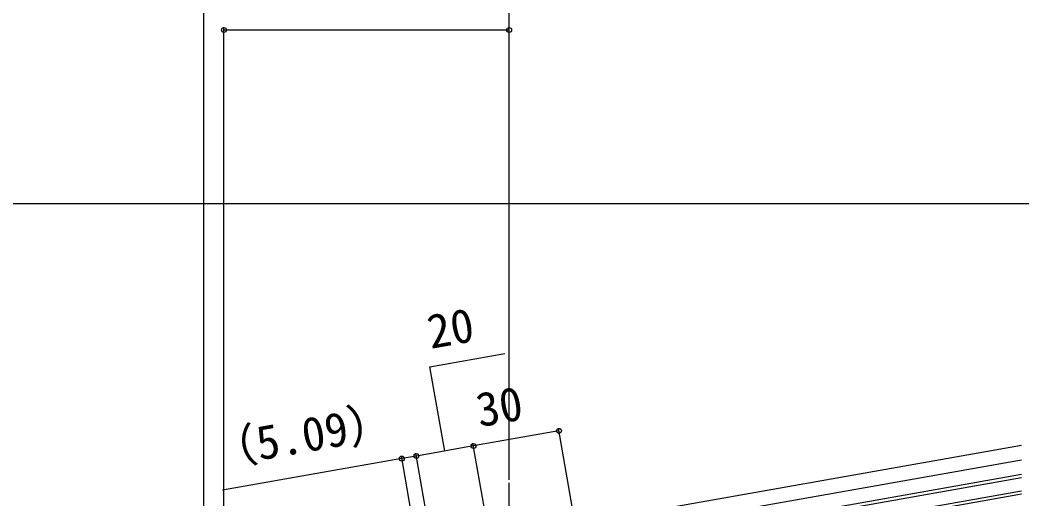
# Model space of a CAD drawing. Units: millimetres, scale not verified. Extents: x -700 to 700, y -1044 to 1037.
# Drawn here: x -493.4 to -147.4, y 594.4 to 759.7 of the extents above; entities that cross this region are included whole.
import ezdxf
from ezdxf.enums import TextEntityAlignment as Align

# ---------------------------------------------------------------- set-up
doc = ezdxf.new("R2010")
doc.units = ezdxf.units.MM
doc.header["$LTSCALE"] = 6
for name, color, linetype in [('0-4_YKK_12', 2, 'Continuous'), ('0-5_YKK_13', 4, 'Continuous'), ('0-6_YKK_D', 6, 'Continuous')]:
    doc.layers.add(name, color=color, linetype=linetype)
doc.styles.add('ＭＳ ゴシック', font='')
doc.styles.get('ＭＳ ゴシック').set_extended_font_data('MS Gothic')

msp = doc.modelspace()

# ---------------------------------------------------------------- linework, layer by layer
at = {"layer": '0-4_YKK_12'}
for p, q in [((-304.889, 585.238), (-147.53, 612.985)), ((-304.023, 580.326), (-147.53, 607.92)), ((-263.329, 582.514), (-147.53, 602.932)), ((-329.277, 569.763), (-147.53, 601.81)), ((-324.5, 267.01), (-324.5, 599.973)), ((-328.496, 565.331), (-147.53, 597.24))]:
    msp.add_line(p, q, dxfattribs=at)
at = {"layer": '0-5_YKK_13'}
msp.add_line((-147.53, 596.022), (-347.983, 560.676), dxfattribs=at)
at = {"layer": '0-6_YKK_D'}
for p, q in [((-430, 564.23), (-430, 817.3)), ((-430, 564.23), (-430, 787.3)), ((-324.5, 600.973), (-324.5, 787.3)), ((-324.5, 600.973), (-324.5, 787.3)), ((-423, 564.386), (-423, 757.3)), ((-423, 756.3), (-324.5, 756.3)), ((-324.5, 600.973), (-324.5, 757.3)), ((324.01, 696.3), (-581, 696.3)), ((-307.305, 617.916), (-336.849, 612.707)), ((-296.555, 556.95), (-307.479, 618.901)), ((-336.849, 612.707), (-356.545, 609.234)), ((-329.451, 570.748), (-337.023, 613.691)), ((-329.451, 570.748), (-337.023, 613.691)), ((-352.941, 559.482), (-361.731, 609.335)), ((-348.157, 561.661), (-356.719, 610.218)), ((-348.157, 561.661), (-356.719, 610.218))]:
    msp.add_line(p, q, dxfattribs=at)
for points in [[(-346.697, 610.97), (-351.873, 640.057), (-326, 644.62)], [(-356.545, 609.234), (-361.558, 608.35), (-423.457, 597.435)]]:
    msp.add_lwpolyline(points, dxfattribs=at)
for centre in [(-423, 756.3), (-324.5, 756.3), (-307.305, 617.916), (-336.849, 612.707), (-336.849, 612.707), (-361.558, 608.35), (-356.545, 609.234), (-356.545, 609.234)]:
    msp.add_circle(centre, 0.85, dxfattribs=at)

# ---------------------------------------------------------------- texts
at = {"layer": '0-6_YKK_D', "style": 'ＭＳ ゴシック'}
for s, p in [('20', (-351.009, 642.748)), ('30', (-334.15, 615.721)), ('（5.09）', (-425.879, 601.485))]:
    msp.add_text(s, height=11.73, rotation=10, dxfattribs=at).set_placement(p, align=Align.BOTTOM_LEFT)

doc.saveas('drawing.dxf')
